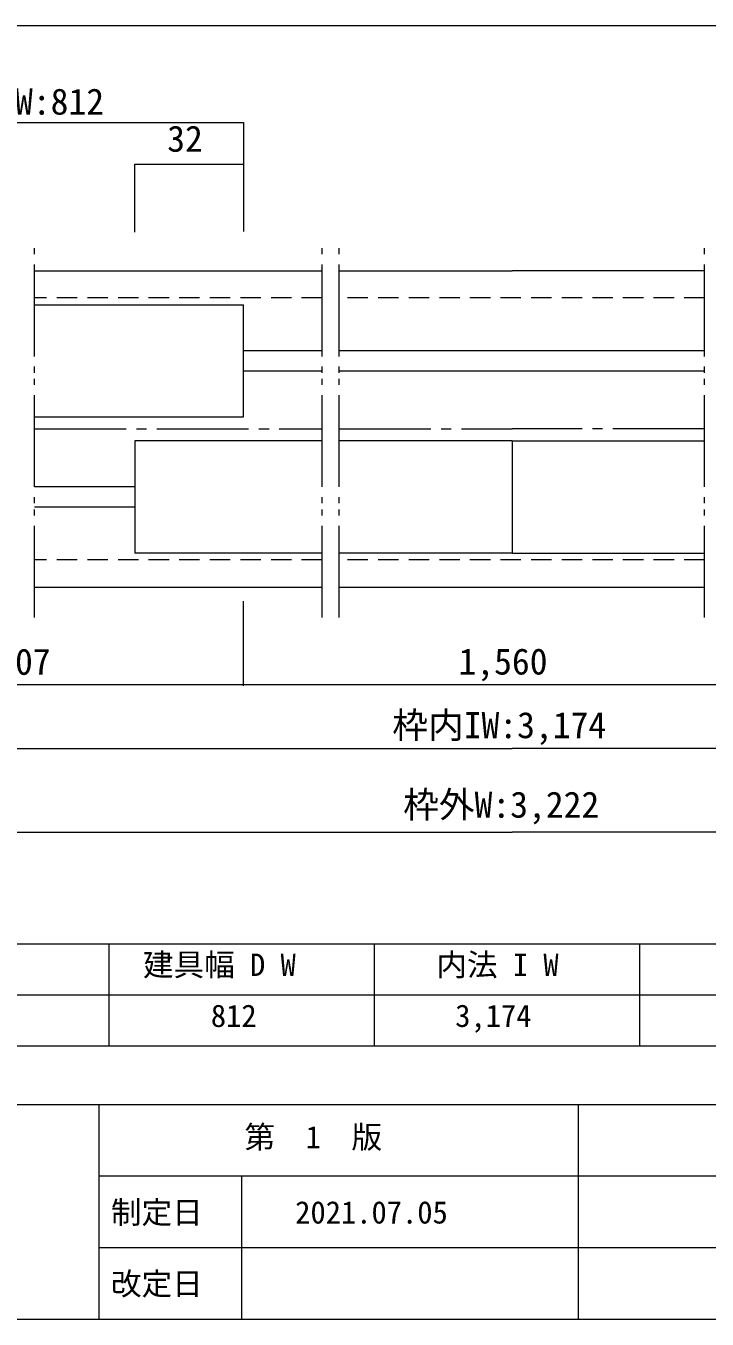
# Model space of a CAD drawing. Units: millimetres on the paper, enlarged 10 times, with parts at other scales. Extents: x -2000 to 2000, y -1385 to 1385.
# Drawn here: x -1261 to -594, y -1385 to -118 of the extents above; entities that cross this region are included whole.
import ezdxf
from ezdxf.enums import TextEntityAlignment as Align

# ---------------------------------------------------------------- set-up
doc = ezdxf.new("R2010")
doc.units = ezdxf.units.MM
doc.header["$LTSCALE"] = 10
for name, pattern in [('CHAIN2', [12, 9, -1, 1, -1]), ('DOUBLE_CHAIN2', [12.8, 9, -1, 0.6, -0.6, 0.6, -1]), ('USER9', [3, 2, -1])]:
    doc.linetypes.add(name, pattern=pattern)
for name, color, linetype, lineweight in [('1-0_H-SYM', 7, 'Continuous', 20), ('1-1_0', 7, 'Continuous', 20), ('2-0_18', 7, 'Continuous', 18), ('2-9', 7, 'Continuous', 18)]:
    doc.layers.add(name, color=color, linetype=linetype, lineweight=lineweight)
doc.styles.add('ＭＳ ゴシック', font='')
doc.styles.get('ＭＳ ゴシック').set_extended_font_data('MS Gothic')

msp = doc.modelspace()

# ---------------------------------------------------------------- linework, layer by layer
at = {"layer": '1-0_H-SYM'}
for p, q in [((380, -117.5), (-1950, -117.5)), ((380, -117.5), (-1950, -117.5)), ((380, -1017.5), (-1950, -1017.5)), ((380, -1067.5), (-1950, -1067.5)), ((380, -1117.5), (-1950, -1117.5)), ((2000, -1175), (-2000, -1175)), ((2000, -1175), (-2000, -1175)), ((-1190, -1175), (-1190, -1385)), ((-720, -1175), (-720, -1385)), ((2000, -1245), (-1190, -1245)), ((2000, -1245), (-1190, -1245)), ((-1050, -1245), (-1050, -1385)), ((60, -1315), (-1190, -1315)), ((-2000, -1385), (2000, -1385)), ((-2000, -1385), (2000, -1385))]:
    msp.add_line(p, q, dxfattribs=at)
at = {"layer": '1-1_0'}
for p, q in [((380, -117.5), (-1950, -117.5)), ((380, -117.5), (-1950, -117.5)), ((380, -117.5), (-1950, -117.5)), ((380, -117.5), (-1950, -117.5)), ((380, -1017.5), (-1950, -1017.5)), ((380, -1017.5), (-1950, -1017.5)), ((380, -1017.5), (-1950, -1017.5)), ((-1180, -1017.5), (-1180, -1117.5)), ((-920, -1017.5), (-920, -1117.5)), ((-660, -1017.5), (-660, -1117.5))]:
    msp.add_line(p, q, dxfattribs=at)
at = {"layer": '2-0_18', "color": 4, "lineweight": 9}
for p, q in [((-1154.82, -252.9), (-1048.15, -252.9)), ((-1154.82, -319.72), (-1154.82, -252.9)), ((-1048.33, -681.3), (-1048.33, -763.27)), ((-81.84, -763.27), (-1463.29, -763.27)), ((-1463.29, -825.62), (-785, -825.62)), ((-81.84, -825.62), (-785, -825.62)), ((-1543.29, -907.63), (-785, -907.63)), ((-1.84, -907.63), (-785, -907.63))]:
    msp.add_line(p, q, dxfattribs=at)
at = {"layer": '2-0_18', "lineweight": 20}
for p, q in [((-1253.14, -357.49), (-971.17, -357.49)), ((-954.5, -357.49), (-785, -357.49)), ((-596.22, -357.49), (-785, -357.49)), ((-1253.14, -390.83), (-1048.15, -390.83)), ((-971.17, -435.83), (-1048.15, -435.83)), ((-596.22, -435.83), (-954.5, -435.83)), ((-971.17, -455.83), (-1048.15, -455.83)), ((-596.22, -455.83), (-954.5, -455.83)), ((-971.17, -524.16), (-1154.82, -524.16)), ((-1154.82, -524.16), (-1154.82, -634.16)), ((-971.17, -524.16), (-1138.15, -524.16)), ((-785, -524.16), (-954.5, -524.16)), ((-785, -524.16), (-596.22, -524.16)), ((-785, -524.16), (-785, -617.49)), ((-785, -540.83), (-785, -617.49)), ((-785, -540.83), (-785, -617.49)), ((-1154.82, -569.16), (-1253.14, -569.16)), ((-1154.82, -589.16), (-1253.14, -589.16)), ((-971.17, -634.16), (-1154.82, -634.16)), ((-971.17, -634.16), (-1138.15, -634.16)), ((-785, -634.16), (-954.5, -634.16)), ((-1253.14, -667.49), (-971.17, -667.49)), ((-954.5, -667.49), (-596.22, -667.49))]:
    msp.add_line(p, q, dxfattribs=at)
at = {"layer": '2-0_18', "linetype": 'USER9'}
for p, q in [((-971.17, -384.16), (-1253.14, -384.16)), ((-596.22, -384.16), (-954.5, -384.16)), ((-971.17, -640.83), (-1253.14, -640.83)), ((-596.22, -640.83), (-953.21, -640.83))]:
    msp.add_line(p, q, dxfattribs=at)
at = {"layer": '2-0_18', "color": 4, "lineweight": 9}
msp.add_lwpolyline([(-1479.95, -212.19), (-1048.15, -212.19), (-1048.15, -318.97)], dxfattribs=at)
at = {"layer": '2-0_18', "lineweight": 20}
for points in [[(-1253.14, -500.83), (-1048.15, -500.83), (-1048.15, -390.83)], [(-785, -540.83), (-785, -634.16), (-596.22, -634.16)]]:
    msp.add_lwpolyline(points, dxfattribs=at)
at = {"layer": '2-0_18', "color": 4, "lineweight": 9}
for start, end in [(0, 180), (0, 180), (180, 0), (180, 0)]:
    msp.add_arc((-1048.33, -763.27), 0.521, start, end, dxfattribs=at)
at = {"layer": '2-9', "linetype": 'DOUBLE_CHAIN2', "lineweight": 20}
for p, q in [((-1253.14, -697.4), (-1253.14, -330.63)), ((-971.17, -697.4), (-971.17, -330.63)), ((-954.5, -697.4), (-954.5, -330.63)), ((-596.22, -697.4), (-596.22, -330.63))]:
    msp.add_line(p, q, dxfattribs=at)
at = {"layer": '2-9', "color": 4, "linetype": 'CHAIN2', "lineweight": 9}
for p, q in [((-1253.14, -512.49), (-971.17, -512.49)), ((-954.5, -512.5), (-785, -512.5)), ((-596.22, -512.5), (-785, -512.5))]:
    msp.add_line(p, q, dxfattribs=at)

# ---------------------------------------------------------------- texts
at = {"layer": '1-0_H-SYM', "style": 'ＭＳ ゴシック'}
for s, p in [('建具幅 D W', (-1146.7, -1055.24)), ('内法 I W', (-859.13, -1055.24)), ('812', (-1080.17, -1105.25)), ('3,174', (-840.67, -1105.25)), ('第\u30001\u3000版', (-1047.22, -1224.21)), ('制定日', (-1178.11, -1297.92)), ('2021.07.05', (-997.5, -1297.92)), ('改定日', (-1178.11, -1367.92))]:
    msp.add_text(s, height=21.99, dxfattribs=at).set_placement(p, align=Align.BOTTOM_LEFT)
at = {"layer": '2-0_18', "style": 'ＭＳ ゴシック'}
for s, p in [('DW:812', (-1289.55, -212.19)), ('32', (-1122.95, -248.58)), ('807', (-1289.55, -761.18)), ('1,560', (-837.44, -760.97)), ('枠内IW:3,174', (-902.33, -823.33)), ('枠外W:3,222', (-891.67, -901.25))]:
    msp.add_text(s, height=25.66, dxfattribs=at).set_placement(p, align=Align.BOTTOM_LEFT)

doc.saveas('drawing.dxf')
